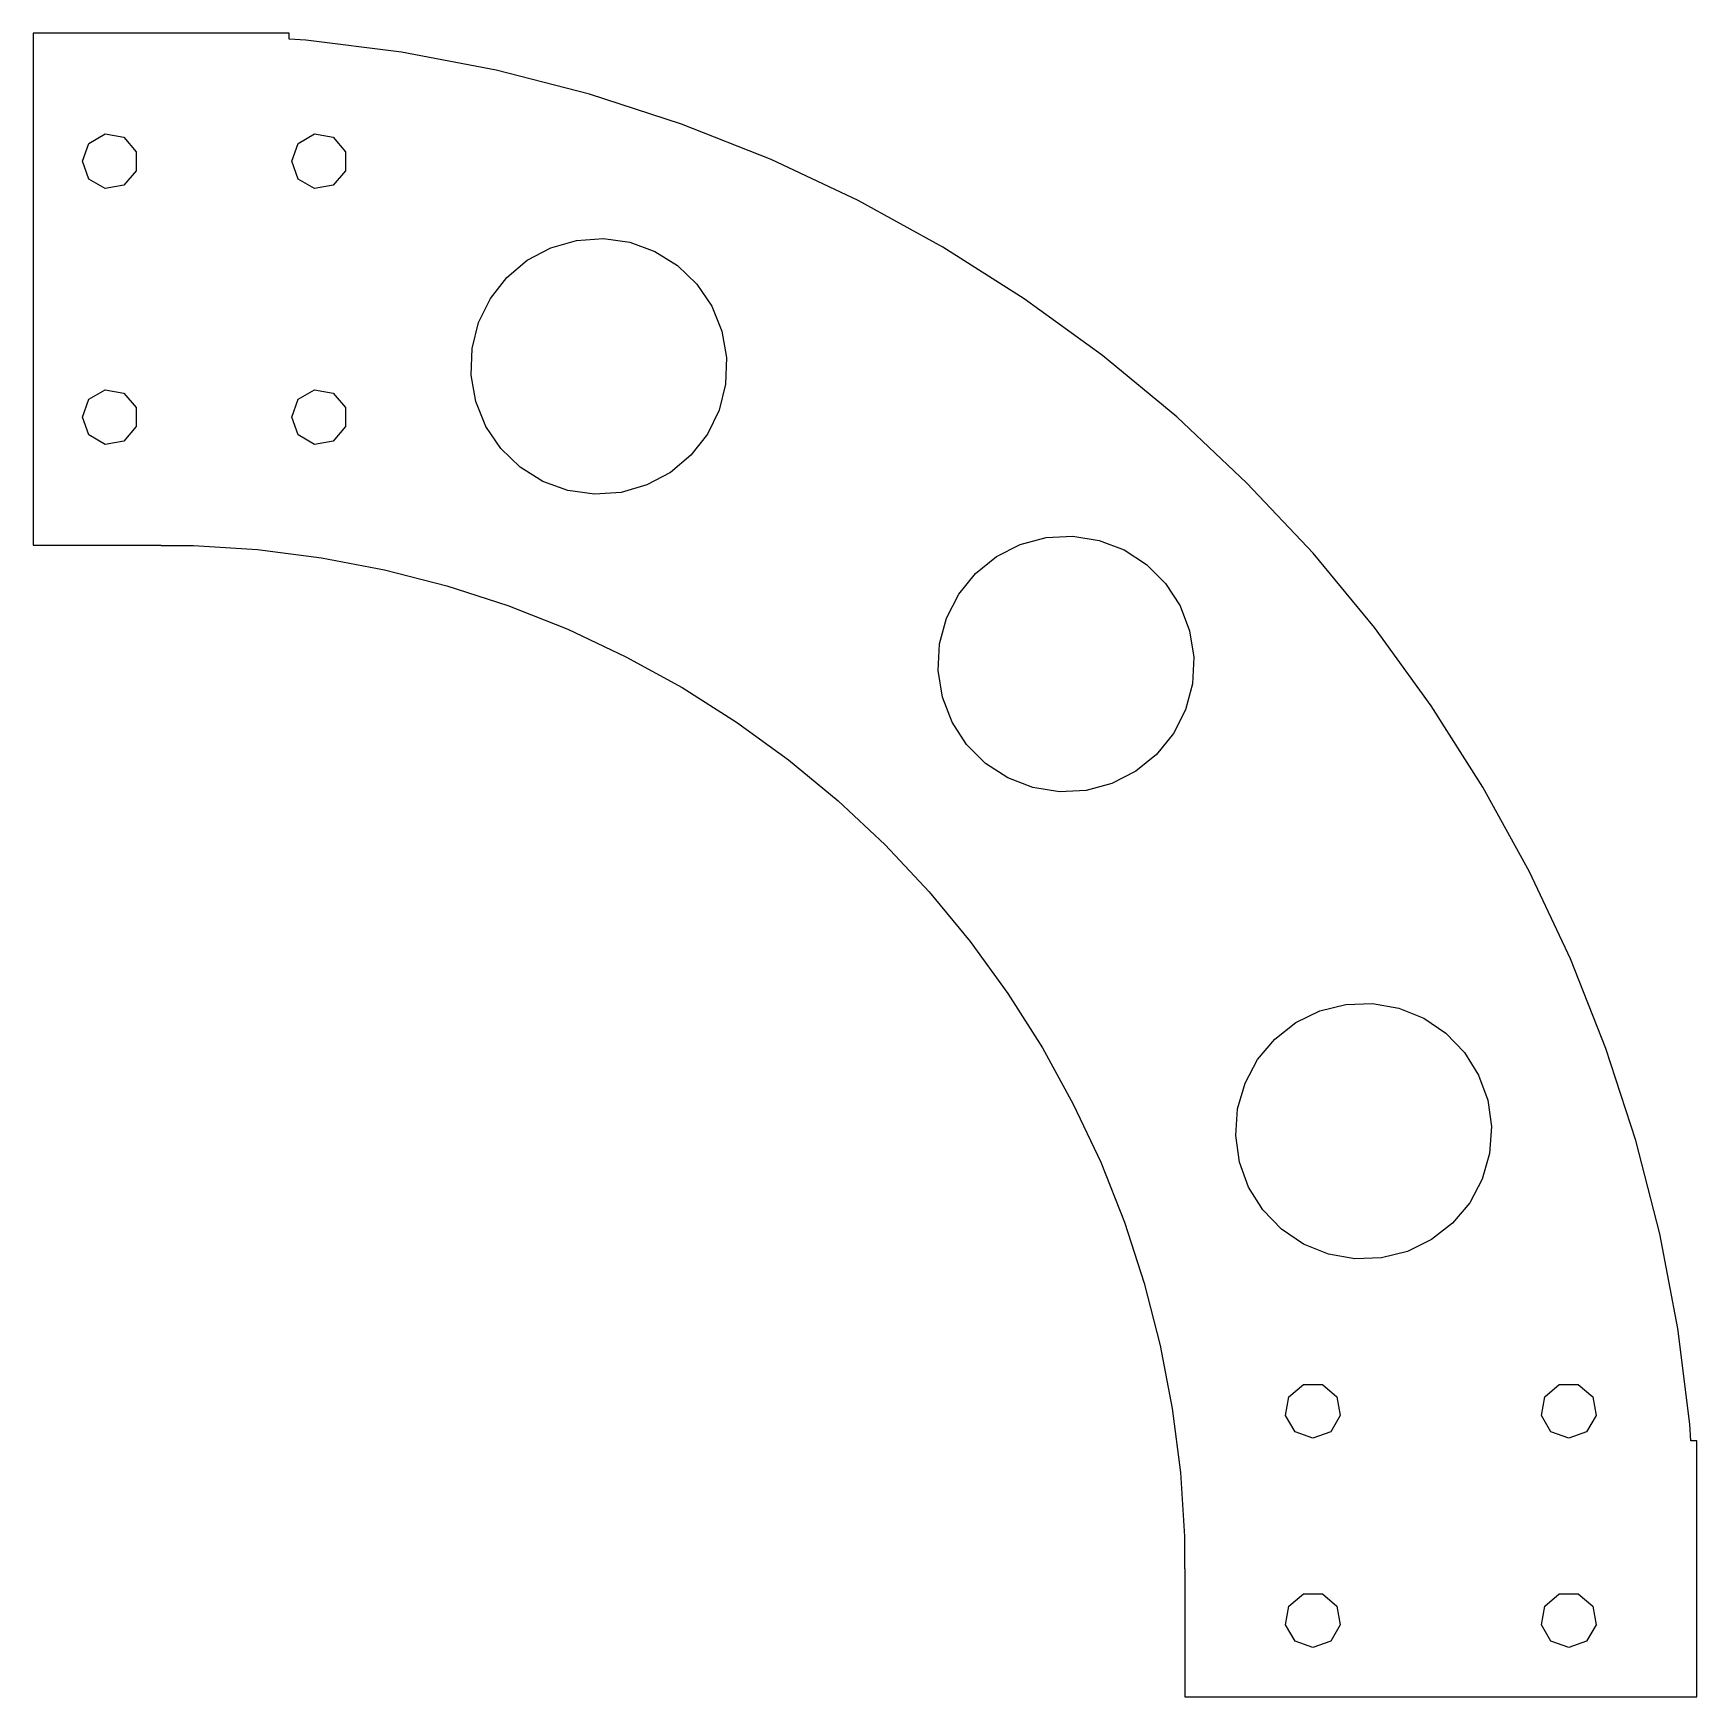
# Model space of a CAD drawing. Header units: metres. Extents: x -13 to 152, y -13 to 152.
import ezdxf

# ---------------------------------------------------------------- set-up
doc = ezdxf.new("R2010")
doc.units = ezdxf.units.M

msp = doc.modelspace()

# ---------------------------------------------------------------- linework, layer by layer
for p, q in [((12.7, 152.4), (-12.7, 152.4)), ((-12.7, 152.4), (-12.7, 101.6)), ((12.7, 151.827), (12.7, 152.4)), ((14.3421, 151.724), (12.7, 151.827)), ((23.8406, 150.524), (14.3421, 151.724)), ((33.245, 148.73), (23.8406, 150.524)), ((42.5182, 146.349), (33.245, 148.73)), ((51.6236, 143.39), (42.5182, 146.349)), ((-7.18662, 141.468), (-5.55753, 142.408)), ((-5.55753, 142.408), (-3.705, 142.082)), ((-3.705, 142.082), (-2.49584, 140.641)), ((13.5934, 141.468), (15.2225, 142.408)), ((15.2225, 142.408), (17.075, 142.082)), ((17.075, 142.082), (18.2842, 140.641)), ((60.5253, 139.866), (51.6236, 143.39)), ((-7.83, 139.7), (-7.18662, 141.468)), ((-2.49584, 140.641), (-2.49584, 138.759)), ((12.95, 139.7), (13.5934, 141.468)), ((18.2842, 140.641), (18.2842, 138.759)), ((-7.18662, 137.932), (-7.83, 139.7)), ((-2.49584, 138.759), (-3.705, 137.318)), ((13.5934, 137.932), (12.95, 139.7)), ((18.2842, 138.759), (17.075, 137.318)), ((69.1882, 135.789), (60.5253, 139.866)), ((-5.55753, 136.992), (-7.18662, 137.932)), ((-3.705, 137.318), (-5.55753, 136.992)), ((15.2225, 136.992), (13.5934, 137.932)), ((17.075, 137.318), (15.2225, 136.992)), ((77.5779, 131.177), (69.1882, 135.789)), ((36.3348, 129.87), (38.6791, 131.116)), ((38.6791, 131.116), (41.2312, 131.848)), ((41.2312, 131.848), (43.8798, 132.033)), ((43.8798, 132.033), (46.509, 131.664)), ((46.509, 131.664), (49.0039, 130.756)), ((49.0039, 130.756), (51.2555, 129.349)), ((85.6615, 126.047), (77.5779, 131.177)), ((34.3009, 128.163), (36.3348, 129.87)), ((51.2555, 129.349), (53.1653, 127.504)), ((32.6663, 126.071), (34.3009, 128.163)), ((53.1653, 127.504), (54.65, 125.303)), ((31.5025, 123.685), (32.6663, 126.071)), ((93.407, 120.42), (85.6615, 126.047)), ((54.65, 125.303), (55.6446, 122.842)), ((30.8602, 121.108), (31.5025, 123.685)), ((55.6446, 122.842), (56.1056, 120.227)), ((30.7675, 118.455), (30.8602, 121.108)), ((56.1056, 120.227), (56.013, 117.573)), ((100.784, 114.317), (93.407, 120.42)), ((31.2285, 115.84), (30.7675, 118.455)), ((56.013, 117.573), (55.3707, 114.997)), ((-7.83, 114.3), (-7.18662, 116.068)), ((-7.18662, 116.068), (-5.55753, 117.008)), ((-5.55753, 117.008), (-3.705, 116.682)), ((-3.705, 116.682), (-2.49584, 115.241)), ((12.95, 114.3), (13.5934, 116.068)), ((13.5934, 116.068), (15.2225, 117.008)), ((15.2225, 117.008), (17.075, 116.682)), ((17.075, 116.682), (18.2842, 115.241)), ((32.2231, 113.379), (31.2285, 115.84)), ((-7.18662, 112.532), (-7.83, 114.3)), ((-2.49584, 115.241), (-2.49584, 113.359)), ((13.5934, 112.532), (12.95, 114.3)), ((18.2842, 115.241), (18.2842, 113.359)), ((55.3707, 114.997), (54.2068, 112.611)), ((107.763, 107.763), (100.784, 114.317)), ((-5.55753, 111.592), (-7.18662, 112.532)), ((-2.49584, 113.359), (-3.705, 111.918)), ((15.2225, 111.592), (13.5934, 112.532)), ((18.2842, 113.359), (17.075, 111.918)), ((33.7078, 111.178), (32.2231, 113.379)), ((54.2068, 112.611), (52.5722, 110.519)), ((-3.705, 111.918), (-5.55753, 111.592)), ((17.075, 111.918), (15.2225, 111.592)), ((35.6177, 109.333), (33.7078, 111.178)), ((37.8692, 107.926), (35.6177, 109.333)), ((52.5722, 110.519), (50.5383, 108.812)), ((40.3642, 107.018), (37.8692, 107.926)), ((48.1941, 107.566), (45.6419, 106.834)), ((50.5383, 108.812), (48.1941, 107.566)), ((114.317, 100.784), (107.763, 107.763)), ((42.9933, 106.649), (40.3642, 107.018)), ((45.6419, 106.834), (42.9933, 106.649)), ((87.8158, 102.346), (90.4672, 102.485)), ((90.4672, 102.485), (93.0896, 102.07)), ((-12.7, 101.6), (0, 101.6)), ((0, 101.6), (0, 101.55)), ((0, 101.55), (3.19133, 101.55)), ((3.19133, 101.55), (9.5614, 101.149)), ((9.5614, 101.149), (15.8937, 100.349)), ((82.8856, 100.454), (85.2513, 101.659)), ((85.2513, 101.659), (87.8158, 102.346)), ((93.0896, 102.07), (95.5682, 101.118)), ((95.5682, 101.118), (97.7949, 99.6723)), ((120.42, 93.407), (114.317, 100.784)), ((15.8937, 100.349), (22.1634, 99.1531)), ((22.1634, 99.1531), (28.3455, 97.5658)), ((80.8223, 98.7828), (82.8856, 100.454)), ((97.7949, 99.6723), (99.6723, 97.7949)), ((28.3455, 97.5658), (34.4158, 95.5935)), ((79.1514, 96.7195), (80.8223, 98.7828)), ((99.6723, 97.7949), (101.118, 95.5682)), ((77.9461, 94.3538), (79.1514, 96.7195)), ((34.4158, 95.5935), (40.3502, 93.2439)), ((77.2589, 91.7893), (77.9461, 94.3538)), ((101.118, 95.5682), (102.07, 93.0896)), ((40.3502, 93.2439), (46.1254, 90.5263)), ((102.07, 93.0896), (102.485, 90.4672)), ((126.047, 85.6615), (120.42, 93.407)), ((77.12, 89.1379), (77.2589, 91.7893)), ((46.1254, 90.5263), (51.7186, 87.4514)), ((102.485, 90.4672), (102.346, 87.8158)), ((77.5353, 86.5156), (77.12, 89.1379)), ((102.346, 87.8158), (101.659, 85.2513)), ((51.7186, 87.4514), (57.1077, 84.0314)), ((78.4868, 84.0369), (77.5353, 86.5156)), ((101.659, 85.2513), (100.454, 82.8856)), ((131.177, 77.5779), (126.047, 85.6615)), ((57.1077, 84.0314), (62.2713, 80.2797)), ((79.9328, 81.8102), (78.4868, 84.0369)), ((100.454, 82.8856), (98.7828, 80.8223)), ((81.8102, 79.9328), (79.9328, 81.8102)), ((62.2713, 80.2797), (67.1893, 76.2113)), ((84.0369, 78.4868), (81.8102, 79.9328)), ((98.7828, 80.8223), (96.7195, 79.1514)), ((86.5156, 77.5353), (84.0369, 78.4868)), ((94.3538, 77.9461), (91.7893, 77.2589)), ((96.7195, 79.1514), (94.3538, 77.9461)), ((67.1893, 76.2113), (71.842, 71.842)), ((89.1379, 77.12), (86.5156, 77.5353)), ((91.7893, 77.2589), (89.1379, 77.12)), ((135.789, 69.1882), (131.177, 77.5779)), ((71.842, 71.842), (76.2113, 67.1893)), ((139.866, 60.5253), (135.789, 69.1882)), ((76.2113, 67.1893), (80.2797, 62.2713)), ((80.2797, 62.2713), (84.0314, 57.1077)), ((143.39, 51.6236), (139.866, 60.5253)), ((84.0314, 57.1077), (87.4514, 51.7186)), ((112.611, 54.2068), (114.997, 55.3707)), ((114.997, 55.3707), (117.573, 56.013)), ((117.573, 56.013), (120.227, 56.1056)), ((120.227, 56.1056), (122.842, 55.6446)), ((122.842, 55.6446), (125.303, 54.65)), ((125.303, 54.65), (127.504, 53.1653)), ((110.519, 52.5722), (112.611, 54.2068)), ((127.504, 53.1653), (129.349, 51.2555)), ((87.4514, 51.7186), (90.5263, 46.1254)), ((108.812, 50.5383), (110.519, 52.5722)), ((129.349, 51.2555), (130.756, 49.0039)), ((146.349, 42.5182), (143.39, 51.6236)), ((107.566, 48.1941), (108.812, 50.5383)), ((106.834, 45.6419), (107.566, 48.1941)), ((130.756, 49.0039), (131.664, 46.509)), ((131.664, 46.509), (132.033, 43.8798)), ((90.5263, 46.1254), (93.2439, 40.3502)), ((106.649, 42.9933), (106.834, 45.6419)), ((107.018, 40.3642), (106.649, 42.9933)), ((132.033, 43.8798), (131.848, 41.2312)), ((148.73, 33.245), (146.349, 42.5182)), ((93.2439, 40.3502), (95.5935, 34.4158)), ((107.926, 37.8692), (107.018, 40.3642)), ((131.848, 41.2312), (131.116, 38.6791)), ((131.116, 38.6791), (129.87, 36.3348)), ((109.333, 35.6177), (107.926, 37.8692)), ((129.87, 36.3348), (128.163, 34.3009)), ((111.178, 33.7078), (109.333, 35.6177)), ((95.5935, 34.4158), (97.5658, 28.3455)), ((113.379, 32.2231), (111.178, 33.7078)), ((128.163, 34.3009), (126.071, 32.6663)), ((150.524, 23.8406), (148.73, 33.245)), ((115.84, 31.2285), (113.379, 32.2231)), ((123.685, 31.5025), (121.108, 30.8602)), ((126.071, 32.6663), (123.685, 31.5025)), ((118.455, 30.7675), (115.84, 31.2285)), ((121.108, 30.8602), (118.455, 30.7675)), ((97.5658, 28.3455), (99.1531, 22.1634)), ((151.724, 14.3421), (150.524, 23.8406)), ((99.1531, 22.1634), (100.349, 15.8937)), ((111.918, 17.075), (113.359, 18.2842)), ((113.359, 18.2842), (115.241, 18.2842)), ((115.241, 18.2842), (116.682, 17.075)), ((137.318, 17.075), (138.759, 18.2842)), ((138.759, 18.2842), (140.641, 18.2842)), ((140.641, 18.2842), (142.082, 17.075)), ((111.592, 15.2225), (111.918, 17.075)), ((116.682, 17.075), (117.008, 15.2225)), ((136.992, 15.2225), (137.318, 17.075)), ((142.082, 17.075), (142.408, 15.2225)), ((100.349, 15.8937), (101.149, 9.5614)), ((112.532, 13.5934), (111.592, 15.2225)), ((117.008, 15.2225), (116.068, 13.5934)), ((137.932, 13.5934), (136.992, 15.2225)), ((142.408, 15.2225), (141.468, 13.5934)), ((114.3, 12.95), (112.532, 13.5934)), ((116.068, 13.5934), (114.3, 12.95)), ((139.7, 12.95), (137.932, 13.5934)), ((141.468, 13.5934), (139.7, 12.95)), ((151.827, 12.7), (151.724, 14.3421)), ((152.4, 12.7), (151.827, 12.7)), ((152.4, -12.7), (152.4, 12.7)), ((101.149, 9.5614), (101.55, 3.19133)), ((101.55, 3.19133), (101.55, 0)), ((101.55, 0), (101.6, 0)), ((101.6, 0), (101.6, -12.7)), ((111.918, -3.705), (113.359, -2.49584)), ((113.359, -2.49584), (115.241, -2.49584)), ((115.241, -2.49584), (116.682, -3.705)), ((137.318, -3.705), (138.759, -2.49584)), ((138.759, -2.49584), (140.641, -2.49584)), ((140.641, -2.49584), (142.082, -3.705)), ((111.592, -5.55753), (111.918, -3.705)), ((116.682, -3.705), (117.008, -5.55753)), ((136.992, -5.55753), (137.318, -3.705)), ((142.082, -3.705), (142.408, -5.55753)), ((112.532, -7.18662), (111.592, -5.55753)), ((117.008, -5.55753), (116.068, -7.18662)), ((137.932, -7.18662), (136.992, -5.55753)), ((142.408, -5.55753), (141.468, -7.18662)), ((114.3, -7.83), (112.532, -7.18662)), ((116.068, -7.18662), (114.3, -7.83)), ((139.7, -7.83), (137.932, -7.18662)), ((141.468, -7.18662), (139.7, -7.83)), ((101.6, -12.7), (152.4, -12.7))]:
    msp.add_line(p, q)

doc.saveas('drawing.dxf')
